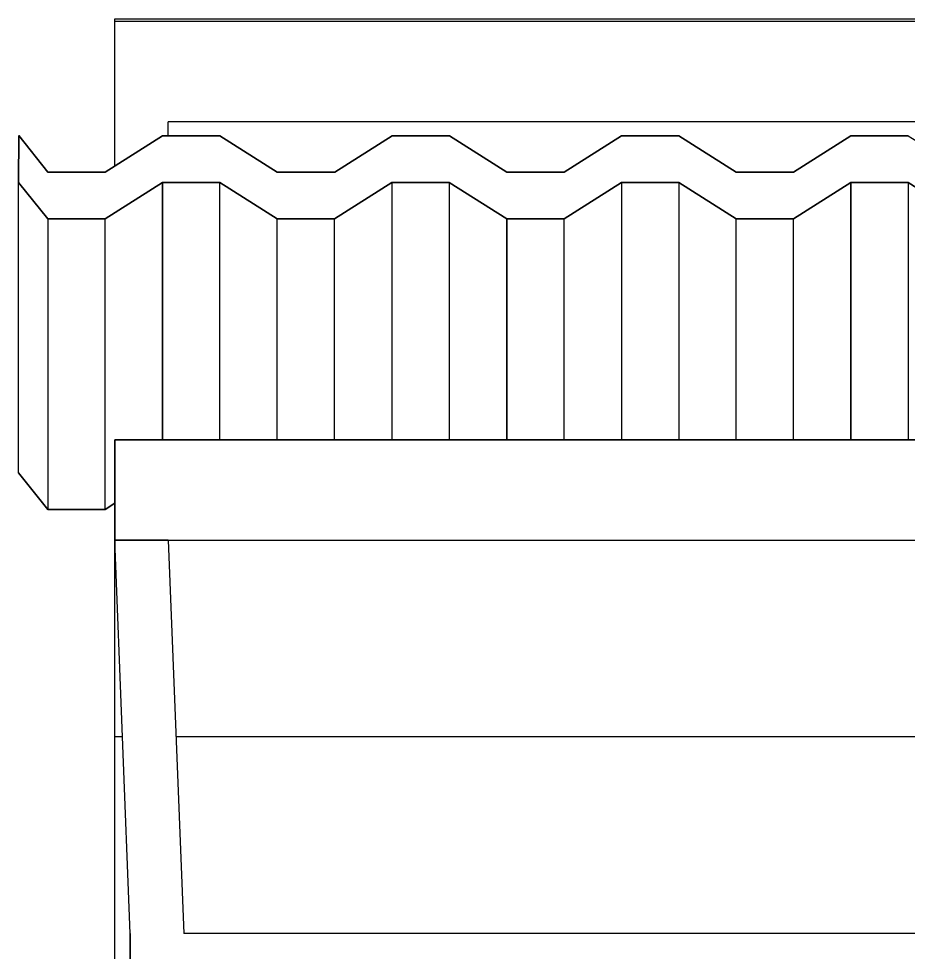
# Model space of a CAD drawing. Extents: x -32 to 51.8, y -51.6 to -5.5.
# Drawn here: x -26.87 to -25.541, y -20.907 to -19.512 of the extents above; entities that cross this region are included whole.
import ezdxf

# ---------------------------------------------------------------- set-up
doc = ezdxf.new("R2010")
doc.units = 0
doc.header["$MEASUREMENT"] = 0
doc.layers.get('0').update_dxf_attribs({"linetype": 'CONTINUOUS'})
doc.layers.add('hachures', color=5, linetype='CONTINUOUS')

msp = doc.modelspace()

# ---------------------------------------------------------------- linework, layer by layer
for p, q in [((-26.7263, -19.5159), (-26.7263, -19.5116)), ((-26.7263, -19.5116), (-26.6463, -19.5116)), ((-26.6463, -19.5116), (-22.8063, -19.5116)), ((-26.6463, -19.5159), (-26.7263, -19.5159)), ((-26.7263, -19.6534), (-26.7263, -19.5159)), ((-22.8063, -19.5159), (-26.6463, -19.5159)), ((-26.7263, -19.7308), (-26.7263, -19.6023)), ((-26.7263, -19.6023), (-26.7263, -19.6023)), ((-26.7263, -19.6577), (-26.7263, -19.6534)), ((-26.7263, -19.7318), (-26.7263, -19.6577)), ((-22.8063, -19.6657), (-26.6463, -19.6657)), ((-26.6463, -19.6864), (-26.6463, -19.6657)), ((-26.8698, -19.6863), (-26.8699, -19.7562)), ((-26.8699, -19.7562), (-26.8698, -19.6863)), ((-26.8698, -19.6863), (-26.8698, -19.6863)), ((-26.8263, -19.7409), (-26.8698, -19.6863)), ((-26.8698, -19.6863), (-26.8263, -19.7409)), ((-26.6549, -19.6864), (-26.7406, -19.7409)), ((-26.7406, -19.7409), (-26.6549, -19.6864)), ((-26.5691, -19.6864), (-26.6549, -19.6864)), ((-26.6549, -19.6864), (-26.6549, -19.6864)), ((-26.6549, -19.6864), (-26.5691, -19.6864)), ((-26.4834, -19.7409), (-26.5691, -19.6864)), ((-26.5691, -19.6864), (-26.5691, -19.6864)), ((-26.5691, -19.6864), (-26.4834, -19.7409)), ((-26.312, -19.6864), (-26.3977, -19.7409)), ((-26.3977, -19.7409), (-26.312, -19.6864)), ((-26.312, -19.6864), (-26.312, -19.6864)), ((-26.2263, -19.6864), (-26.312, -19.6864)), ((-26.312, -19.6864), (-26.2263, -19.6864)), ((-26.2263, -19.6864), (-26.2263, -19.6864)), ((-26.1406, -19.7409), (-26.2263, -19.6864)), ((-26.2263, -19.6864), (-26.1406, -19.7409)), ((-25.9691, -19.6864), (-26.0549, -19.7409)), ((-26.0549, -19.7409), (-25.9691, -19.6864)), ((-25.9691, -19.6864), (-25.9691, -19.6864)), ((-25.8834, -19.6864), (-25.9691, -19.6864)), ((-25.9691, -19.6864), (-25.8834, -19.6864)), ((-25.8834, -19.6864), (-25.8834, -19.6864)), ((-25.7977, -19.7409), (-25.8834, -19.6864)), ((-25.8834, -19.6864), (-25.7977, -19.7409)), ((-25.6263, -19.6864), (-25.712, -19.7409)), ((-25.712, -19.7409), (-25.6263, -19.6864)), ((-25.6263, -19.6864), (-25.6263, -19.6864)), ((-25.5406, -19.6864), (-25.6263, -19.6864)), ((-25.6263, -19.6864), (-25.5406, -19.6864)), ((-25.5406, -19.6864), (-25.4549, -19.7409)), ((-26.7263, -19.7308), (-26.7263, -19.7308)), ((-26.7263, -19.7308), (-26.7263, -19.7318)), ((-26.7406, -19.7409), (-26.8263, -19.7409)), ((-26.8263, -19.7409), (-26.8263, -19.7409)), ((-26.8263, -19.7409), (-26.7406, -19.7409)), ((-26.7406, -19.7409), (-26.7406, -19.7409)), ((-26.3977, -19.7409), (-26.4834, -19.7409)), ((-26.4834, -19.7409), (-26.4834, -19.7409)), ((-26.4834, -19.7409), (-26.3977, -19.7409)), ((-26.3977, -19.7409), (-26.3977, -19.7409)), ((-26.3977, -19.7409), (-26.3977, -19.7409)), ((-26.1406, -19.7409), (-26.1406, -19.7409)), ((-26.0549, -19.7409), (-26.1406, -19.7409)), ((-26.1406, -19.7409), (-26.1406, -19.7409)), ((-26.1406, -19.7409), (-26.0549, -19.7409)), ((-26.0549, -19.7409), (-26.0549, -19.7409)), ((-25.7977, -19.7409), (-25.7977, -19.7409)), ((-25.712, -19.7409), (-25.7977, -19.7409)), ((-25.7977, -19.7409), (-25.712, -19.7409)), ((-25.712, -19.7409), (-25.712, -19.7409)), ((-26.8699, -20.1903), (-26.8699, -19.7562)), ((-26.8699, -19.7562), (-26.8264, -19.8108)), ((-26.8264, -19.8108), (-26.8699, -19.7562)), ((-26.7407, -19.8108), (-26.655, -19.7562)), ((-26.655, -19.7562), (-26.7407, -19.8108)), ((-26.655, -19.7562), (-26.655, -19.7562)), ((-26.655, -19.7562), (-26.5693, -19.7562)), ((-26.5693, -19.7562), (-26.655, -19.7562)), ((-26.5693, -19.7562), (-26.4835, -19.8108)), ((-26.4835, -19.8108), (-26.5693, -19.7562)), ((-26.3978, -19.8108), (-26.3121, -19.7563)), ((-26.3121, -19.7563), (-26.3978, -19.8108)), ((-26.3121, -19.7563), (-26.2264, -19.7563)), ((-26.2264, -19.7563), (-26.3121, -19.7563)), ((-26.2264, -19.7563), (-26.1407, -19.8108)), ((-26.1407, -19.8108), (-26.2264, -19.7563)), ((-26.055, -19.8108), (-25.9693, -19.7563)), ((-25.9693, -19.7563), (-26.055, -19.8108)), ((-25.9693, -19.7563), (-25.8835, -19.7563)), ((-25.8835, -19.7563), (-25.9693, -19.7563)), ((-25.8835, -19.7563), (-25.7978, -19.8108)), ((-25.7978, -19.8108), (-25.8835, -19.7563)), ((-25.7121, -19.8108), (-25.6264, -19.7563)), ((-25.6264, -19.7563), (-25.7121, -19.8108)), ((-25.6264, -19.7563), (-25.6264, -19.7563)), ((-25.6264, -19.7563), (-25.5407, -19.7563)), ((-25.5407, -19.7563), (-25.6264, -19.7563)), ((-25.5407, -19.7563), (-25.455, -19.8108)), ((-25.455, -19.8108), (-25.5407, -19.7563)), ((-26.8264, -19.8108), (-26.7407, -19.8108)), ((-26.7407, -19.8108), (-26.8264, -19.8108)), ((-26.4835, -19.8108), (-26.3978, -19.8108)), ((-26.3978, -19.8108), (-26.4835, -19.8108)), ((-26.1407, -19.8108), (-26.1407, -19.8108)), ((-26.1407, -19.8108), (-26.055, -19.8108)), ((-26.055, -19.8108), (-26.1407, -19.8108)), ((-25.7978, -19.8108), (-25.7121, -19.8108)), ((-25.7121, -19.8108), (-25.7978, -19.8108)), ((-26.7263, -20.1406), (-26.6463, -20.1406)), ((-26.7263, -20.2906), (-26.7263, -20.1406)), ((-22.8063, -20.1406), (-26.7263, -20.1406)), ((-26.7263, -20.2906), (-26.7263, -20.1406)), ((-26.7263, -20.1406), (-26.7263, -20.2906)), ((-26.6463, -20.1406), (-22.8063, -20.1406)), ((-22.8063, -20.1406), (-26.6463, -20.1406)), ((-26.8699, -20.1903), (-26.8264, -20.2448)), ((-26.8264, -20.2449), (-26.8699, -20.1903)), ((-26.7407, -20.2448), (-26.7263, -20.2357)), ((-26.7263, -20.2357), (-26.7407, -20.2449)), ((-26.7263, -20.2357), (-26.7263, -20.2815)), ((-26.8264, -20.2448), (-26.7407, -20.2448)), ((-26.7407, -20.2449), (-26.8264, -20.2449)), ((-26.6463, -20.2906), (-26.7263, -20.2906)), ((-26.7033, -20.8785), (-26.7263, -20.2906)), ((-26.7263, -20.2906), (-26.6463, -20.2906)), ((-26.7263, -20.5845), (-26.7263, -20.2906)), ((-26.7263, -20.2906), (-26.7263, -20.2906)), ((-26.7263, -20.2906), (-26.7263, -20.2906)), ((-26.7263, -20.2906), (-26.7263, -20.2987)), ((-26.6463, -20.2906), (-22.8063, -20.2906)), ((-26.6463, -20.2906), (-26.6233, -20.8785)), ((-26.7263, -20.2987), (-26.7263, -20.2987)), ((-26.7263, -20.2987), (-26.7263, -20.2987)), ((-26.7263, -20.9299), (-26.7263, -20.5845)), ((-26.7148, -20.5845), (-26.7263, -20.5845)), ((-25.122, -20.5845), (-26.6348, -20.5845)), ((-26.7263, -20.8733), (-26.7263, -20.8733)), ((-26.7263, -21.3546), (-26.7263, -20.8733)), ((-26.7263, -20.8733), (-26.7263, -20.8733)), ((-26.7033, -21.0285), (-26.7033, -20.8785)), ((-26.7033, -20.8785), (-26.7033, -21.0285)), ((-26.7033, -21.0285), (-26.7033, -20.8785)), ((-22.7833, -20.8785), (-26.6233, -20.8785))]:
    msp.add_line(p, q)
at = {"layer": 'hachures'}
for p, q in [((-26.655, -20.1406), (-26.655, -19.7562)), ((-26.655, -19.7562), (-26.655, -20.1406)), ((-26.5693, -20.1406), (-26.5693, -19.7562)), ((-26.3121, -19.7563), (-26.3121, -20.1406)), ((-26.2264, -19.7563), (-26.2264, -20.1406)), ((-25.9693, -19.7563), (-25.9693, -20.1406)), ((-25.8835, -19.7563), (-25.8836, -20.1406)), ((-25.6264, -19.7563), (-25.6264, -20.1406)), ((-25.6264, -20.1406), (-25.6264, -19.7563)), ((-25.5407, -19.7563), (-25.5407, -20.1406)), ((-26.8264, -19.8108), (-26.8264, -20.2449)), ((-26.7407, -20.2449), (-26.7407, -19.8108)), ((-26.4836, -20.1406), (-26.4835, -19.8108)), ((-26.3978, -20.1406), (-26.3978, -19.8108)), ((-26.1407, -19.8108), (-26.1407, -20.1406)), ((-26.1407, -20.1406), (-26.1407, -19.8108)), ((-26.055, -20.1406), (-26.055, -19.8108)), ((-25.7978, -20.1406), (-25.7978, -19.8108)), ((-25.7121, -20.1406), (-25.7121, -19.8108))]:
    msp.add_line(p, q, dxfattribs=at)

doc.saveas('drawing.dxf')
